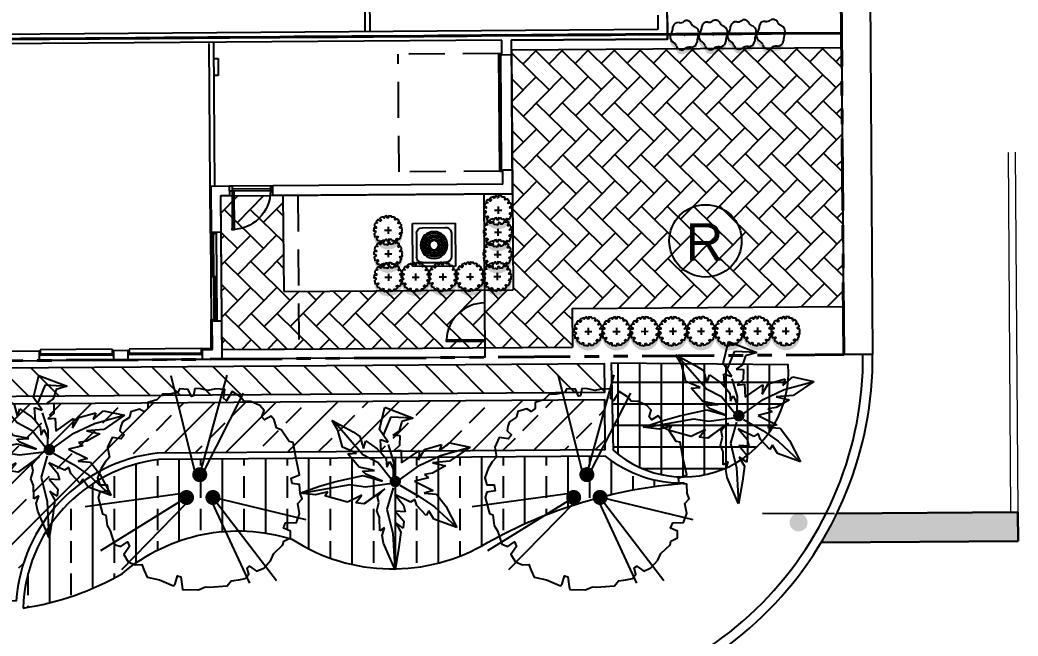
# Model space of a CAD drawing. Header units: feet. Extents: x 919634 to 928945, y 707022 to 708026.
# Drawn here: x 920141.9 to 920211.2, y 707087.6 to 707130.3 of the extents above; entities that cross this region are included whole.
import ezdxf
from ezdxf.enums import TextEntityAlignment as Align

# ---------------------------------------------------------------- set-up
doc = ezdxf.new("R2010")
doc.units = ezdxf.units.FT
doc.header["$LTSCALE"] = 20
doc.header["$MEASUREMENT"] = 0
doc.linetypes.add('Site Plan$0$HIDDEN2', pattern=[0.1875, 0.125, -0.0625])
doc.linetypes.add('Site Plan$0$PHANTOM2', pattern=[1.25, 0.625, -0.125, 0.125, -0.125, 0.125, -0.125])
for name, color, linetype in [('-u-site-xref', 7, 'Continuous'), ('LK-TREE-013M', 6, 'Continuous'), ('LK-TREE-025M', 2, 'Continuous'), ('LK-TREE-035M', 123, 'Continuous'), ('LK-TREE-050M', 2, 'Continuous'), ('LK-TREE-TRNK', 32, 'Continuous'), ('LP-PATT-SHAR', 4, 'Continuous'), ('LP-SHAR-BRDR-CONT', 123, 'Continuous'), ('LP-TREE', 15, 'Continuous'), ('Site Plan$0$-u-site-bldg_interior', 252, 'Continuous'), ('Site Plan$0$-u-site-fence', 4, 'Site Plan$0$FENCELINE1'), ('Site Plan$0$A-DOOR-EXT_WINDOWS', 253, 'Continuous'), ('Site Plan$0$A-HVAC-EXT', 253, 'Continuous'), ('Site Plan$0$SP-BLDG-ROOF ABOVE', 4, 'Site Plan$0$HIDDEN2'), ('Site Plan$0$SP-LOT PAVERS', 254, 'Continuous'), ('Site Plan$0$SP-PARKING DESIGNATION', 254, 'Continuous'), ('Site Plan$0$SP-SIGNAGE', 4, 'Continuous'), ('x-RL TH7-LP Block$0$LK-SHRB-035M', 253, 'Continuous'), ('x-RL TH7-LP Block$0$LK-SHRB-TRNK', 253, 'Continuous'), ('x-RL TH7-LP Block$0$LP-SHRB', 253, 'Continuous')]:
    doc.layers.add(name, color=color, linetype=linetype)
for name, color, linetype, lineweight in [('Site Plan$0$SP-CURB', 3, 'Continuous', 25), ('Site Plan$0$SP-LOT LINES', 252, 'Site Plan$0$PHANTOM2', 40), ('Site Plan$0$SP-PAVEMENT MARKINGS', 252, 'Continuous', 30), ('Site Plan$0$SP-PAVEMENT MARKINGS-YELLOW', 252, 'Continuous', 18), ('Site Plan$0$SP-SIDEWALK', 2, 'Continuous', 25), ('SP-BUILDING-FOOTPRINT', 1, 'Continuous', 25)]:
    doc.layers.add(name, color=color, linetype=linetype, lineweight=lineweight)
doc.layers.add('x-RL TH7-LP Block$0$LK-SHRB-SHAD', color=253, linetype='Continuous', plot=False)
doc.layers.get('-u-site-xref').off()
doc.styles.add('Site Plan$0$ARIAL', font='arial.ttf')
doc.linetypes.add('Site Plan$0$FENCELINE1', pattern='A,0.25,-0.1,[133,ltypeshp.shx,S=0.1,R=0,X=-0.1,Y=0],-0.1,1', length=1.45)

# ---------------------------------------------------------------- blocks, each defined once
blk = doc.blocks.new('Site Plan$0$DR1H902')
for p, q in [((-0.5, 0), (-0.5, 1)), ((-0.5, 1), (-0.45, 1)), ((-0.45, 0), (-0.45, 1)), ((-0.5, 0), (-0.45, 0))]:
    blk.add_line(p, q)
blk.add_arc((-0.5, 0), 1, 0, 91.707)
blk = doc.blocks.new('Site Plan$0$A$C11AE1C12')
at = {"layer": 'Site Plan$0$A-HVAC-EXT'}
for p, q in [((44, 44.5), (0, 44.5)), ((0, 44.5), (0, 0)), ((44, 0), (44, 44.5)), ((4, 34), (4, 10)), ((34, 40), (10, 40)), ((18.6, 25.4), (11.5, 32.5)), ((25.4, 25.4), (32.5, 32.5)), ((40, 34), (40, 10)), ((11.5, 11.5), (18.6, 18.6)), ((32.5, 11.5), (25.4, 18.6)), ((0, 0), (44, 0)), ((34, 4), (10, 4))]:
    blk.add_line(p, q, dxfattribs=at)
for radius in [13.8, 11.8, 9.81, 7.81, 5.81, 4.81]:
    blk.add_circle((22, 22), radius, dxfattribs=at)
for centre, start, end in [((10, 34), 90, 180), ((34, 34), 0, 90), ((10, 10), 180, 270), ((34, 10), 270, 0)]:
    blk.add_arc(centre, 6, start, end, dxfattribs=at)
blk = doc.blocks.new('Site Plan$0$A$C05C92244')
at = {"layer": 'Site Plan$0$A-DOOR-EXT_WINDOWS'}
blk.add_lwpolyline([(32, 32.05), (32, 0.04), (30.4, 0.04), (30.4, 32.05)], close=True, dxfattribs=at)
blk.add_arc((32.08, 32.08), 32.08, 180.05734, 267.00506, dxfattribs=at)
blk = doc.blocks.new('Site Plan')
at = {"layer": 'Site Plan$0$SP-LOT PAVERS'}
h = blk.add_hatch(dxfattribs=at)
h.set_pattern_fill('AR-HBONE', color=256, scale=0.32, angle=-89.58178215)
h.paths.add_polyline_path([(920176.192, 707111.595), (920176.07, 707128.261), (920198.986, 707128.428), (920199.118, 707110.429), (920180.277, 707110.291), (920180.297, 707107.625), (920155.972, 707107.447), (920155.894, 707118.113), (920160.224, 707118.145), (920160.276, 707111.479)])
at = {"layer": 'Site Plan$0$SP-PAVEMENT MARKINGS'}
h = blk.add_hatch(color=256, dxfattribs=at)
h.dxf.hatch_style = 1
edge = h.paths.add_edge_path()
edge.add_line((920211.224, 707096.146), (920198.655, 707096.054))
edge.add_arc((920176.143, 707106.926), 25, 329.0269, 334.2222, ccw=False)
edge.add_line((920197.578, 707094.06), (920211.237, 707094.16))
edge.add_line((920211.237, 707094.16), (920211.224, 707096.146))
at = {"layer": 'Site Plan$0$SP-SIGNAGE'}
h = blk.add_hatch(color=256, dxfattribs=at)
edge = h.paths.add_edge_path()
edge.add_arc((920195.998, 707095.443), 0.625, 539.83436, 899.83436)
at = {"layer": 'Site Plan$0$-u-site-bldg_interior'}
for p, q in [((920165.797, 707142.77), (920165.894, 707129.603)), ((920166.154, 707139.522), (920166.227, 707129.522)), ((920186.22, 707130.668), (920186.227, 707129.668)), ((920186.886, 707130.673), (920186.894, 707129.673)), ((920186.227, 707129.668), (920127.312, 707129.238)), ((920186.894, 707129.673), (920186.898, 707129.007)), ((920175.399, 707128.923), (920122.317, 707128.535)), ((920155.163, 707115.525), (920155.067, 707128.691)), ((920155.472, 707118.777), (920155.399, 707128.777)), ((920175.406, 707127.923), (920175.399, 707128.923)), ((920186.898, 707129.007), (920176.065, 707128.928)), ((920176.073, 707127.928), (920176.065, 707128.928)), ((920175.257, 707119.838), (920175.197, 707128.005)), ((920175.197, 707128.005), (920175.322, 707128.005)), ((920175.382, 707119.839), (920175.322, 707128.005)), ((920175.406, 707127.923), (920176.073, 707127.928)), ((920155.408, 707127.646), (920155.699, 707127.648)), ((920155.416, 707126.479), (920155.408, 707127.646)), ((920155.699, 707127.648), (920155.708, 707126.481)), ((920155.708, 707126.481), (920155.416, 707126.479)), ((920175.257, 707119.838), (920175.382, 707119.839)), ((920175.464, 707119.923), (920176.131, 707119.928)), ((920175.472, 707118.923), (920175.464, 707119.923)), ((920176.143, 707118.261), (920176.131, 707119.928)), ((920175.472, 707118.923), (920159.496, 707118.806)), ((920156.495, 707118.784), (920155.222, 707118.775)), ((920155.245, 707115.609), (920155.222, 707118.775)), ((920159.496, 707118.806), (920156.495, 707118.784)), ((920156.662, 707118.786), (920156.495, 707118.784)), ((920156.5, 707118.118), (920156.495, 707118.784)), ((920156.664, 707118.452), (920156.498, 707118.451)), ((920156.662, 707118.786), (920156.664, 707118.452)), ((920159.331, 707118.597), (920156.664, 707118.577)), ((920159.331, 707118.472), (920156.664, 707118.452)), ((920159.329, 707118.805), (920159.496, 707118.807)), ((920159.329, 707118.805), (920159.331, 707118.472)), ((920159.331, 707118.472), (920159.498, 707118.473)), ((920159.501, 707118.14), (920159.496, 707118.806)), ((920176.143, 707118.261), (920159.501, 707118.14)), ((920156.5, 707118.118), (920155.894, 707118.113)), ((920155.912, 707115.613), (920155.894, 707118.113)), ((920155.163, 707115.525), (920155.579, 707115.528)), ((920155.163, 707115.525), (920155.207, 707109.525)), ((920155.246, 707112.65), (920155.225, 707115.525)), ((920155.245, 707115.609), (920155.912, 707115.613)), ((920155.414, 707109.651), (920155.371, 707115.526)), ((920155.579, 707115.611), (920155.579, 707115.528)), ((920155.623, 707109.528), (920155.579, 707115.528)), ((920155.957, 707109.447), (920155.912, 707115.613)), ((920155.561, 707109.525), (920155.54, 707112.402)), ((920155.207, 707109.525), (920155.623, 707109.528)), ((920155.221, 707107.525), (920155.207, 707109.525)), ((920155.29, 707109.442), (920155.957, 707109.447)), ((920155.305, 707107.442), (920155.29, 707109.442)), ((920155.624, 707109.444), (920155.623, 707109.528)), ((920155.977, 707106.78), (920155.957, 707109.447)), ((920127.868, 707107.242), (920143.264, 707107.354)), ((920143.264, 707107.354), (920143.268, 707106.688)), ((920148.346, 707107.475), (920143.346, 707107.438)), ((920143.346, 707107.438), (920143.349, 707107.025)), ((920148.348, 707107.154), (920143.351, 707107.118)), ((920148.346, 707107.475), (920148.349, 707107.062)), ((920148.43, 707107.392), (920149.43, 707107.399)), ((920148.43, 707107.392), (920148.435, 707106.725)), ((920149.43, 707107.399), (920149.435, 707106.733)), ((920154.513, 707107.52), (920149.513, 707107.483)), ((920149.513, 707107.483), (920149.516, 707107.07)), ((920154.515, 707107.199), (920149.517, 707107.163)), ((920154.513, 707107.52), (920155.221, 707107.525)), ((920154.513, 707107.52), (920154.516, 707107.107)), ((920154.597, 707107.437), (920155.305, 707107.442)), ((920154.597, 707107.437), (920154.601, 707106.77)), ((920127.873, 707106.575), (920143.268, 707106.688)), ((920143.266, 707107.024), (920143.349, 707107.025)), ((920148.435, 707106.725), (920143.268, 707106.688)), ((920148.349, 707107.062), (920143.351, 707107.025)), ((920148.349, 707107.062), (920148.432, 707107.062)), ((920148.435, 707106.725), (920149.435, 707106.733)), ((920149.432, 707107.069), (920149.516, 707107.07)), ((920154.601, 707106.77), (920149.435, 707106.733)), ((920154.516, 707107.107), (920149.518, 707107.07)), ((920154.516, 707107.107), (920154.599, 707107.107)), ((920154.601, 707106.77), (920155.977, 707106.78))]:
    blk.add_line(p, q, dxfattribs=at)
for points in [[(920155.226, 707115.4), (920155.225, 707115.525), (920155.371, 707115.526), (920155.372, 707115.401)], [(920155.32, 707115.442), (920155.34, 707112.609), (920155.299, 707112.609), (920155.278, 707115.442)], [(920155.246, 707112.65), (920155.247, 707112.525), (920155.393, 707112.526), (920155.392, 707112.651)], [(920155.394, 707112.401), (920155.393, 707112.526), (920155.539, 707112.527), (920155.54, 707112.402)], [(920155.487, 707112.444), (920155.508, 707109.61), (920155.466, 707109.61), (920155.446, 707112.443)], [(920155.414, 707109.651), (920155.415, 707109.526), (920155.561, 707109.527), (920155.56, 707109.652)]]:
    blk.add_lwpolyline(points, close=True, dxfattribs=at)
at = {"layer": 'Site Plan$0$-u-site-fence', "ltscale": 0.15}
blk.add_lwpolyline([(920174.143, 707118.244), (920174.226, 707106.914), (920155.977, 707106.78)], dxfattribs=at)
at = {"layer": 'Site Plan$0$SP-BLDG-ROOF ABOVE'}
for p, q in [((920175.197, 707128.005), (920168.197, 707127.953)), ((920168.257, 707119.787), (920168.197, 707127.953)), ((920175.257, 707119.838), (920168.257, 707119.787))]:
    blk.add_line(p, q, dxfattribs=at)
blk.add_lwpolyline([(920161.227, 707118.152), (920161.31, 707106.819), (920155.977, 707106.78)], dxfattribs=at)
at = {"layer": 'Site Plan$0$SP-CURB'}
for p, q in [((920197.409, 707344.522), (920199.142, 707107.094)), ((920199.409, 707344.536), (920201.142, 707107.109)), ((920201.142, 707107.109), (920199.142, 707107.094))]:
    blk.add_line(p, q, dxfattribs=at)
for radius in [24.33, 25]:
    blk.add_arc((920176.143, 707106.926), radius, 270.35915, 0.41822, dxfattribs=at)
at = {"layer": 'Site Plan$0$SP-LOT LINES', "ltscale": 0.4}
for points in [[(920104.821, 707150.742), (920104.982, 707128.742), (920198.979, 707129.428), (920198.818, 707151.428)], [(920104.982, 707128.742), (920105.145, 707106.409), (920199.142, 707107.095), (920198.979, 707129.428)]]:
    blk.add_lwpolyline(points, close=True, dxfattribs=at)
at = {"layer": 'Site Plan$0$SP-PARKING DESIGNATION'}
blk.add_circle((920189.535, 707114.996), 2.511, dxfattribs=at)
at = {"layer": 'Site Plan$0$SP-PAVEMENT MARKINGS'}
for p, q in [((920198.661, 707096.067), (920211.222, 707096.146)), ((920211.222, 707096.146), (920211.237, 707094.146)), ((920197.578, 707094.06), (920211.237, 707094.146))]:
    blk.add_line(p, q, dxfattribs=at)
at = {"layer": 'Site Plan$0$SP-PAVEMENT MARKINGS-YELLOW'}
for p, q in [((920210.54, 707121.141), (920210.722, 707096.142)), ((920211.04, 707121.145), (920211.222, 707096.146))]:
    blk.add_line(p, q, dxfattribs=at)
at = {"layer": 'Site Plan$0$SP-SIDEWALK'}
for p, q in [((920176.07, 707128.261), (920198.986, 707128.428)), ((920176.07, 707128.261), (920176.192, 707111.595)), ((920198.986, 707128.428), (920199.117, 707110.595)), ((920160.272, 707111.479), (920160.224, 707118.145)), ((920160.276, 707111.479), (920176.192, 707111.595)), ((920180.277, 707110.289), (920199.118, 707110.429)), ((920180.277, 707110.289), (920180.297, 707107.625)), ((920155.972, 707107.447), (920180.297, 707107.625)), ((920155.972, 707107.447), (920160.305, 707107.479))]:
    blk.add_line(p, q, dxfattribs=at)
at = {"layer": 'Site Plan$0$SP-SIGNAGE'}
blk.add_line((920193.502, 707096.076), (920198.497, 707096.061), dxfattribs=at)
at = {"layer": 'Site Plan$0$-u-site-bldg_interior', "extrusion": (0, 0, -1), "xscale": 2.666990255305791, "yscale": 2.666990255305791, "zscale": -7.111974014148773, "rotation": 179.5817821507566}
blk.add_blockref('Site Plan$0$DR1H902', (-920157.998, 707118.462), dxfattribs=at)
at = {"layer": 'Site Plan$0$-u-site-fence', "xscale": 0.08333333333333333, "yscale": 0.08333333333333333, "zscale": 0.08333333333333333, "rotation": 270.4182178492434}
blk.add_blockref('Site Plan$0$A$C05C92244', (920171.528, 707110.664), dxfattribs=at)
at = {"layer": 'Site Plan$0$A-HVAC-EXT', "extrusion": (0, 0, -1), "xscale": 0.06735359270068553, "yscale": 0.06735359270068553, "zscale": -0.06735359270068553, "rotation": 359.5817821507566}
blk.add_blockref('Site Plan$0$A$C11AE1C12', (-920172.18, 707113.232), dxfattribs=at)
at = {"layer": 'Site Plan$0$SP-PARKING DESIGNATION', "style": 'Site Plan$0$ARIAL'}
blk.add_text('R', height=2.6, dxfattribs=at).set_placement((920189.467, 707113.617, 0), align=Align.CENTER)
blk = doc.blocks.new('x-RL TH7-LP Block$0$SHRUB-LRG-241')
at = {"layer": 'x-RL TH7-LP Block$0$LK-SHRB-SHAD'}
blk.add_hatch(color=256, dxfattribs=at).paths.add_polyline_path([(0.079, 0.498), (0.186, 0.506), (0.301, 0.491), (0.399, 0.446), (0.521, 0.367), (0.616, 0.243), (0.662, 0.107), (0.677, -0.052), (0.629, -0.217), (0.545, -0.339), (0.429, -0.437), (0.329, -0.482), (0.208, -0.508), (0.129, -0.51), (0.06, -0.5), (0.151, -0.489), (0.16, -0.467), (0.238, -0.458), (0.251, -0.432), (0.242, -0.402), (0.258, -0.404), (0.292, -0.419), (0.327, -0.395), (0.364, -0.354), (0.382, -0.321), (0.423, -0.278), (0.434, -0.256), (0.466, -0.245), (0.458, -0.215), (0.432, -0.198), (0.436, -0.187), (0.488, -0.174), (0.497, -0.141), (0.492, -0.078), (0.516, -0.052), (0.506, -0.017), (0.506, 0.026), (0.464, 0.026), (0.464, 0.046), (0.51, 0.063), (0.486, 0.148), (0.473, 0.237), (0.445, 0.239), (0.416, 0.293), (0.384, 0.3), (0.36, 0.369), (0.325, 0.35), (0.316, 0.361), (0.329, 0.391), (0.273, 0.433), (0.223, 0.437), (0.197, 0.463), (0.162, 0.476), (0.134, 0.437), (0.121, 0.452), (0.129, 0.498)])
at = {"layer": 'x-RL TH7-LP Block$0$LK-SHRB-035M'}
blk.add_lwpolyline([(-0.025, 0.499), (-0.082, 0.489), (-0.082, 0.489), (-0.082, 0.489), (-0.074, 0.425), (-0.099, 0.408), (-0.154, 0.47), (-0.187, 0.47), (-0.216, 0.442), (-0.26, 0.429), (-0.231, 0.359), (-0.26, 0.356), (-0.314, 0.393), (-0.345, 0.383), (-0.352, 0.354), (-0.387, 0.332), (-0.395, 0.31), (-0.38, 0.288), (-0.363, 0.251), (-0.403, 0.236), (-0.439, 0.253), (-0.461, 0.205), (-0.456, 0.156), (-0.461, 0.129), (-0.5, 0.121), (-0.503, 0.085), (-0.513, 0.024), (-0.442, 0.019), (-0.439, -0.025), (-0.478, -0.033), (-0.509, -0.047), (-0.503, -0.087), (-0.429, -0.14), (-0.481, -0.172), (-0.461, -0.211), (-0.449, -0.258), (-0.412, -0.292), (-0.371, -0.236), (-0.324, -0.27), (-0.366, -0.331), (-0.371, -0.368), (-0.351, -0.388), (-0.307, -0.417), (-0.26, -0.368), (-0.243, -0.459), (-0.221, -0.473), (-0.158, -0.481), (-0.136, -0.466), (-0.123, -0.42), (-0.079, -0.42), (-0.082, -0.498), (-0.042, -0.508), (0.014, -0.51), (0.019, -0.454), (0.07, -0.429), (0.122, -0.495), (0.161, -0.481), (0.207, -0.481), (0.232, -0.473), (0.22, -0.415), (0.212, -0.366), (0.247, -0.349), (0.3, -0.412), (0.319, -0.399), (0.352, -0.388), (0.364, -0.319), (0.408, -0.307), (0.42, -0.266), (0.453, -0.248), (0.438, -0.229), (0.401, -0.209), (0.406, -0.167), (0.483, -0.171), (0.499, -0.128), (0.49, -0.077), (0.512, -0.053), (0.501, -0.025), (0.494, 0.009), (0.425, 0.016), (0.433, 0.063), (0.487, 0.075), (0.481, 0.146), (0.46, 0.188), (0.418, 0.205), (0.423, 0.273), (0.369, 0.33), (0.322, 0.276), (0.322, 0.276), (0.291, 0.315), (0.291, 0.315), (0.321, 0.389), (0.299, 0.413), (0.255, 0.433), (0.22, 0.435), (0.203, 0.457), (0.166, 0.469), (0.139, 0.403), (0.097, 0.42), (0.095, 0.494), (0.078, 0.497), (0.041, 0.488), (0.003, 0.497)], close=True, dxfattribs=at)
at = {"layer": 'x-RL TH7-LP Block$0$LK-SHRB-TRNK'}
for p, q in [((-0.125, 0), (0.125, 0)), ((0, -0.125), (0, 0.125))]:
    blk.add_line(p, q, dxfattribs=at)
blk = doc.blocks.new('x-RL TH7-LP Block$0$SHRUB-LRG-003')
at = {"layer": 'x-RL TH7-LP Block$0$LK-SHRB-SHAD'}
blk.add_hatch(color=256, dxfattribs=at).paths.add_polyline_path([(0.582, 0.329), (0.547, 0.38), (0.489, 0.43), (0.401, 0.452), (0.321, 0.454), (0.286, 0.459), (0.256, 0.469), (0.249, 0.472), (0.189, 0.487), (0.159, 0.507), (0.119, 0.512), (0.102, 0.514), (0.072, 0.514), (0.007, 0.502), (0.083, 0.473, 0.064865), (0.248, 0.453, -0.006063), (0.253, 0.452), (0.256, 0.452), (0.259, 0.451, -0.129877), (0.359, 0.401), (0.368, 0.395), (0.413, 0.343), (0.418, 0.317, -0.111102), (0.432, 0.222, 0.003609), (0.432, 0.217), (0.442, 0.112, 0.012019), (0.446, 0.097), (0.483, 0.029), (0.497, 0.001, 0.007064), (0.503, -0.006, -0.048801), (0.518, -0.04), (0.525, -0.053), (0.525, -0.065, -0.097938), (0.525, -0.14), (0.525, -0.158), (0.516, -0.172, -0.107658), (0.471, -0.24), (0.458, -0.26), (0.371, -0.292), (0.269, -0.367), (0.214, -0.451), (0.144, -0.501), (0.186, -0.511), (0.259, -0.506), (0.345, -0.476), (0.411, -0.404), (0.5, -0.312), (0.607, -0.262), (0.662, -0.202), (0.685, -0.106), (0.672, -0.018), (0.627, 0.061), (0.605, 0.166), (0.597, 0.263)])
at = {"layer": 'x-RL TH7-LP Block$0$LK-SHRB-035M'}
for centre, radius, start, end in [((-0.487, 0.427), 0.191, 291.9961, 339.2866), ((-0.084, 0.274), 0.241, 69.6603, 159.1137), ((0.242, 1.096), 0.643, 247.9485, 270.591), ((0.214, 0.237), 0.219, 356.1089, 80.9259), ((-0.344, 0.086), 0.18, 113.509, 209.6004), ((0.747, 0.194), 0.316, 175.0254, 219.3558), ((-0.658, -0.144), 0.211, 348.5774, 41.8886), ((-0.265, -0.22), 0.189, 169.6437, 258.5101), ((0.586, -0.664), 0.429, 119.013, 149.3179), ((0.337, -0.102), 0.192, 283.2701, 30.1865), ((-0.277, -0.749), 0.345, 48.5313, 94.3414), ((0.054, -0.29), 0.225, 242.861, 316.3019)]:
    blk.add_arc(centre, radius, start, end, dxfattribs=at)
at = {"layer": 'x-RL TH7-LP Block$0$LK-SHRB-TRNK', "const_width": 0.0375}
blk.add_lwpolyline([(-0.019, 0, 1), (0.019, 0, 1)], format="xyb", close=True, dxfattribs=at)
blk = doc.blocks.new('x-RL TH7-LP Block', base_point=(1241.699, 168.171))
at = {"layer": 'x-RL TH7-LP Block$0$LP-SHRB'}
for name, p, xscale, yscale, zscale in [('x-RL TH7-LP Block$0$SHRUB-LRG-241', (1394.665, 258.214), 1.966899649314303, 1.966899649314303, 2.185089498506832), ('x-RL TH7-LP Block$0$SHRUB-LRG-003', (1374.029, 257.316), 1.941173180313067, 1.941173180313067, 1.941173180313067), ('x-RL TH7-LP Block$0$SHRUB-LRG-241', (1394.655, 256.256), 1.966899649314303, 1.966899649314303, 1.966899649314303), ('x-RL TH7-LP Block$0$SHRUB-LRG-003', (1374.043, 255.316), 1.941173180313067, 1.941173180313067, 1.941173180313067), ('x-RL TH7-LP Block$0$SHRUB-LRG-241', (1394.645, 254.297), 1.966899649314303, 1.966899649314303, 1.966899649314303), ('x-RL TH7-LP Block$0$SHRUB-LRG-003', (1374.056, 253.316), 1.941173180313067, 1.941173180313067, 1.941173180313067), ('x-RL TH7-LP Block$0$SHRUB-LRG-241', (1394.634, 252.339), 1.966899649314303, 1.966899649314303, 1.966899649314303), ('x-RL TH7-LP Block$0$SHRUB-LRG-003', (1374.07, 251.316), 1.941173180313067, 1.941173180313067, 2.426466475391333), ('x-RL TH7-LP Block$0$SHRUB-LRG-241', (1394.624, 250.38), 1.966899649314303, 1.966899649314303, 1.966899649314303), ('x-RL TH7-LP Block$0$SHRUB-LRG-241', (1394.613, 248.422), 1.966899649314303, 1.966899649314303, 1.966899649314303), ('x-RL TH7-LP Block$0$SHRUB-LRG-241', (1394.603, 246.463), 1.966899649314303, 1.966899649314303, 1.966899649314303), ('x-RL TH7-LP Block$0$SHRUB-LRG-241', (1394.592, 244.505), 1.966899649314303, 1.966899649314303, 1.966899649314303), ('x-RL TH7-LP Block$0$SHRUB-LRG-241', (1386.131, 238.308), 1.966899649314303, 1.966899649314303, 2.185089498506832), ('x-RL TH7-LP Block$0$SHRUB-LRG-241', (1387.666, 238.276), 1.966899649314303, 1.966899649314303, 1.966899649314303), ('x-RL TH7-LP Block$0$SHRUB-LRG-241', (1389.201, 238.243), 1.966899649314303, 1.966899649314303, 1.966899649314303), ('x-RL TH7-LP Block$0$SHRUB-LRG-241', (1390.736, 238.21), 1.966899649314303, 1.966899649314303, 1.966899649314303), ('x-RL TH7-LP Block$0$SHRUB-LRG-241', (1390.736, 236.321), 1.966899649314303, 1.966899649314303, 1.966899649314303), ('x-RL TH7-LP Block$0$SHRUB-LRG-241', (1390.736, 234.432), 1.966899649314303, 1.966899649314303, 1.966899649314303), ('x-RL TH7-LP Block$0$SHRUB-LRG-241', (1390.736, 232.543), 1.966899649314303, 1.966899649314303, 1.966899649314303), ('x-RL TH7-LP Block$0$SHRUB-LRG-241', (1387.473, 230.654), 1.966899649314303, 1.966899649314303, 1.966899649314303), ('x-RL TH7-LP Block$0$SHRUB-LRG-241', (1389.105, 230.654), 1.966899649314303, 1.966899649314303, 1.966899649314303), ('x-RL TH7-LP Block$0$SHRUB-LRG-241', (1390.736, 230.654), 1.966899649314303, 1.966899649314303, 1.966899649314303)]:
    blk.add_blockref(name, p, dxfattribs=dict(at, xscale=xscale, yscale=yscale, zscale=zscale))
blk = doc.blocks.new('TREE-DCID-208')
at = {"layer": 'LK-TREE-013M'}
for p, q in [((0.0022, 0.0753), (0.1385, 0.5736)), ((-0.0836, -0.0191), (-0.5704, -0.086)), ((0.0681, -0.0388), (0.3865, -0.4537))]:
    blk.add_line(p, q, dxfattribs=at)
at = {"layer": 'LK-TREE-025M'}
for p, q in [((0.0169, 0.0819), (0.2216, 0.4828)), ((-0.0636, -0.0388), (-0.4941, -0.3051)), ((0.0698, -0.0372), (0.5329, -0.1486))]:
    blk.add_line(p, q, dxfattribs=at)
at = {"layer": 'LK-TREE-035M'}
for p, q in [((-0.0201, 0.0868), (-0.1399, 0.5698)), ((-0.0633, -0.0679), (-0.3887, -0.4)), ((0.0644, -0.0647), (0.2503, -0.4676))]:
    blk.add_line(p, q, dxfattribs=at)
at = {"layer": 'LK-TREE-050M'}
blk.add_lwpolyline([(-0.0222, 0.5063), (-0.0288, 0.4691), (-0.0397, 0.4669), (-0.0551, 0.502), (-0.0989, 0.5041), (-0.1076, 0.4866), (-0.1515, 0.4779), (-0.1843, 0.4779), (-0.2128, 0.4494), (-0.2566, 0.4363), (-0.2566, 0.4056), (-0.2764, 0.3903), (-0.2983, 0.4034), (-0.3421, 0.3903), (-0.3487, 0.3618), (-0.3837, 0.3399), (-0.3925, 0.318), (-0.3969, 0.2939), (-0.375, 0.2742), (-0.3903, 0.2545), (-0.4363, 0.2611), (-0.4582, 0.2129), (-0.4495, 0.1625), (-0.4714, 0.1384), (-0.4911, 0.1056), (-0.5086, 0.0596), (-0.4977, 0.0246), (-0.4604, 0.0246), (-0.456, -0.0061), (-0.4977, -0.0126), (-0.5064, -0.0389), (-0.4845, -0.1199), (-0.467, -0.1265), (-0.4604, -0.1791), (-0.4451, -0.2054), (-0.4232, -0.2732), (-0.3925, -0.2842), (-0.3596, -0.2601), (-0.3487, -0.2842), (-0.3772, -0.3236), (-0.3552, -0.3608), (-0.3202, -0.3762), (-0.2873, -0.374), (-0.2764, -0.4046), (-0.261, -0.4375), (-0.1997, -0.4506), (-0.1296, -0.4813), (-0.1208, -0.4703), (-0.1098, -0.4309), (-0.0923, -0.4353), (-0.0857, -0.4835), (-0.0835, -0.4988), (-0.0047, -0.501), (0.0304, -0.4856), (0.0501, -0.4878), (0.1399, -0.4813), (0.1597, -0.455), (0.1969, -0.4506), (0.2298, -0.444), (0.2473, -0.4221), (0.2385, -0.3915), (0.2517, -0.3827), (0.2867, -0.4068), (0.3218, -0.3915), (0.3569, -0.3521), (0.3722, -0.3192), (0.4182, -0.2754), (0.4226, -0.2579), (0.4555, -0.2404), (0.4555, -0.2075), (0.4204, -0.1922), (0.4314, -0.1659), (0.4861, -0.1637), (0.5015, -0.1199), (0.4927, -0.0696), (0.5146, -0.0455), (0.5037, -0.017), (0.5015, 0.0268), (0.4642, 0.0311), (0.4598, 0.0574), (0.5015, 0.0749), (0.4839, 0.1538), (0.4686, 0.237), (0.4489, 0.2414), (0.4116, 0.2983), (0.3853, 0.3092), (0.3744, 0.3487), (0.3591, 0.3684), (0.3262, 0.3487), (0.313, 0.364), (0.324, 0.3968), (0.3021, 0.4209), (0.2583, 0.4406), (0.2232, 0.4428), (0.2057, 0.4647), (0.164, 0.491), (0.1356, 0.445), (0.1202, 0.4582), (0.1268, 0.502), (0.0808, 0.5041), (0.0435, 0.4954), (0.0063, 0.5041)], close=True, dxfattribs=at)
at = {"layer": 'LK-TREE-TRNK', "const_width": 0.0375}
for points in [[(-0.0165, 0.0753, 1), (0.021, 0.0753, 1)], [(-0.0824, -0.0388, 1), (-0.0449, -0.0388, 1)], [(0.0493, -0.0388, 1), (0.0868, -0.0388, 1)]]:
    blk.add_lwpolyline(points, format="xyb", close=True, dxfattribs=at)
blk = doc.blocks.new('TREE-PALM-011')
at = {"layer": 'LK-TREE-013M'}
for p, q in [((-0.0261, 0.4252), (0.1153, 0.4174)), ((-0.2121, 0.1753), (-0.3954, 0.3845)), ((0.2967, 0.1718), (0.4747, 0.2212)), ((0.1607, 0.1073), (0.2967, 0.1718)), ((-0.2975, -0.0217), (-0.6068, -0.0762)), ((-0.0543, -0.181), (-0.0152, -0.3417)), ((0.258, -0.1672), (0.3993, -0.2977)), ((-0.0152, -0.3417), (-0.0032, -0.568))]:
    blk.add_line(p, q, dxfattribs=at)
at = {"layer": 'LK-TREE-025M'}
for p, q in [((-0.1033, 0.3421), (-0.0687, 0.4875)), ((-0.3761, 0.3367), (-0.4139, 0.4001)), ((-0.4139, 0.4001), (-0.2769, 0.3263)), ((-0.0762, 0.3034), (-0.0261, 0.4252)), ((-0.3471, 0.2251), (-0.3761, 0.3367)), ((-0.047, 0.2582), (-0.1033, 0.3421)), ((-0.2769, 0.3263), (-0.2322, 0.2963)), ((-0.2091, 0.2161), (-0.1931, 0.2677)), ((-0.0978, 0.2759), (-0.047, 0.2582)), ((-0.0915, 0.1886), (-0.0978, 0.2759)), ((-0.0087, 0.1267), (-0.0444, 0.2422)), ((0.042, 0.122), (0.1582, 0.2038)), ((0.1522, 0.1428), (0.1928, 0.2106)), ((0.1928, 0.2106), (0.3043, 0.2421)), ((0.288, 0.1986), (0.3557, 0.2552)), ((0.3557, 0.2552), (0.4928, 0.2251)), ((-0.3124, 0.1817), (-0.2542, 0.1854)), ((-0.2373, 0.0936), (-0.3124, 0.1817)), ((-0.1129, 0.1236), (-0.2121, 0.1753)), ((-0.0545, 0.0953), (-0.0365, 0.1314)), ((-0.2145, 0.0685), (-0.1361, 0.0729)), ((-0.1936, 0.0482), (-0.2145, 0.0685)), ((-0.0279, 0.0162), (-0.1129, 0.1236)), ((-0.0108, 0.0311), (-0.0087, 0.1267)), ((0.027, 0.0112), (0.1607, 0.1073)), ((-0.497, -0.0312), (-0.3895, 0.0001)), ((-0.3895, 0.0001), (-0.211, 0.0387)), ((-0.211, 0.0387), (-0.0843, 0.0034)), ((-0.0843, 0.0034), (-0.1936, 0.0482)), ((-0.6274, -0.0754), (-0.497, -0.0312)), ((-0.1965, -0.037), (-0.2975, -0.0217)), ((-0.0346, -0.0161), (-0.1965, -0.037)), ((-0.1164, -0.0973), (-0.0782, -0.0539)), ((-0.0145, -0.0418), (-0.0543, -0.181)), ((0.0297, -0.025), (0.1576, -0.0974)), ((-0.5234, -0.0872), (-0.6274, -0.0754)), ((-0.4616, -0.094), (-0.4422, -0.0674)), ((-0.3135, -0.1366), (-0.4616, -0.094)), ((-0.2599, -0.1396), (-0.2187, -0.0896)), ((-0.1076, -0.1408), (-0.1164, -0.0973)), ((0.0995, -0.1352), (-0.0037, -0.0861)), ((0.1416, -0.1564), (0.1281, -0.1172)), ((0.1576, -0.0974), (0.258, -0.1672)), ((-0.2078, -0.1475), (-0.2599, -0.1396)), ((-0.1212, -0.1931), (-0.1076, -0.1408)), ((-0.1035, -0.2362), (-0.1212, -0.1931)), ((0.203, -0.2223), (0.1416, -0.1564)), ((0.2541, -0.2473), (0.2206, -0.1934)), ((-0.1021, -0.3228), (-0.1035, -0.2362)), ((0.405, -0.302), (0.2541, -0.2473)), ((-0.0696, -0.3031), (-0.1021, -0.3228)), ((-0.0864, -0.3539), (-0.0696, -0.3031)), ((-0.0766, -0.4045), (-0.0864, -0.3539)), ((-0.0017, -0.5793), (-0.0766, -0.4045))]:
    blk.add_line(p, q, dxfattribs=at)
at = {"layer": 'LK-TREE-035M'}
for p, q in [((-0.0687, 0.4875), (0.1176, 0.4162)), ((0.1176, 0.4162), (0.0439, 0.3942)), ((0.0249, 0.3336), (-0.017, 0.3054)), ((-0.2322, 0.2963), (-0.2091, 0.2161)), ((-0.1931, 0.2677), (-0.1184, 0.2152)), ((-0.017, 0.3054), (0.03, 0.303)), ((-0.2542, 0.1854), (-0.3471, 0.2251)), ((-0.1184, 0.2152), (-0.0915, 0.1886)), ((0.0283, 0.2373), (-0.0102, 0.2012)), ((-0.0102, 0.2012), (0.0382, 0.2069)), ((0.1582, 0.2038), (0.1522, 0.1428)), ((0.3043, 0.2421), (0.288, 0.1986)), ((-0.0365, 0.1314), (-0.0087, 0.0702)), ((0.3567, 0.1329), (0.2444, 0.1233)), ((-0.1361, 0.0729), (-0.2373, 0.0936)), ((0.2444, 0.1233), (0.331, 0.1037)), ((0.2452, 0.0545), (0.1912, 0.0462)), ((0.1912, 0.0462), (0.2187, 0.0253)), ((-0.0679, -0.0479), (-0.2078, -0.1475)), ((-0.0782, -0.0539), (-0.2046, -0.1474)), ((0.25, -0.0595), (0.189, -0.0754)), ((-0.4422, -0.0674), (-0.5234, -0.0872)), ((-0.2187, -0.0896), (-0.3135, -0.1366)), ((-0.0037, -0.0861), (0.054, -0.1546)), ((0.1281, -0.1172), (0.0995, -0.1352)), ((0.189, -0.0754), (0.271, -0.0823)), ((-0.0005, -0.1946), (0.0553, -0.2607)), ((0.0653, -0.1988), (-0.0005, -0.1946)), ((0.2206, -0.1934), (0.203, -0.2223)), ((0.3321, -0.1619), (0.405, -0.302)), ((0.052, -0.3053), (0.003, -0.2722)), ((0.003, -0.2722), (0.0367, -0.3318)), ((0.0231, -0.4302), (-0.0017, -0.5793))]:
    blk.add_line(p, q, dxfattribs=at)
at = {"layer": 'LK-TREE-050M'}
for p, q in [((0.0439, 0.3942), (0.0249, 0.3336)), ((0.03, 0.303), (0.0283, 0.2373)), ((0.0382, 0.2069), (0.042, 0.122)), ((0.4928, 0.2251), (0.3567, 0.1329)), ((-0.0923, 0.1893), (-0.0597, 0.1491)), ((-0.0597, 0.1491), (-0.0545, 0.0953)), ((0.331, 0.1037), (0.2452, 0.0545)), ((0.2187, 0.0253), (0.1264, 0.0018)), ((0.1264, 0.0018), (0.25, -0.0595)), ((0.271, -0.0823), (0.3321, -0.1619)), ((0.054, -0.1546), (0.0653, -0.1988)), ((0.0553, -0.2607), (0.052, -0.3053)), ((0.0367, -0.3318), (0.0231, -0.4302))]:
    blk.add_line(p, q, dxfattribs=at)
at = {"layer": 'LK-TREE-TRNK', "const_width": 0.0375}
blk.add_lwpolyline([(0.0014, -0.0187, 1), (-0.0014, 0.0187, 1)], format="xyb", close=True, dxfattribs=at)

msp = doc.modelspace()

# ---------------------------------------------------------------- block references
at = {"layer": '-u-site-xref'}
msp.add_blockref('Site Plan', (0, 0), dxfattribs=at)

# ---------------------------------------------------------------- next in the draw order: hatches: boundary and pattern name
at = {"layer": 'LP-PATT-SHAR'}
h = msp.add_hatch(dxfattribs=at)
h.set_pattern_fill('ANSI31', color=256, scale=12, angle=90)
h.set_pattern_definition([(135, (920409.1452, 707333.9921), (-1.06066, -1.06066), [])])
h.paths.add_polyline_path([(920124.643, 707104.062), (920124.628, 707106.062), (920182.507, 707106.474), (920182.522, 707104.474)])
h = msp.add_hatch(dxfattribs=at)
h.set_pattern_fill('ANSI37', color=256, scale=12, angle=45)
h.set_pattern_definition([(90, (920178.9743, 707096.1891), (-1.5, 0), []), (180, (920178.9743, 707096.1891), (-1e-16, -1.5), [])])
edge = h.paths.add_edge_path()
edge.add_arc((920188.001, 707105.89), 7.292, 228.01587, 363.88956)
edge.add_line((920195.276, 707106.385), (920182.992, 707106.492))
edge.add_line((920182.992, 707106.492), (920183.124, 707100.47))
h = msp.add_hatch(dxfattribs=at)
h.set_pattern_fill('ANSI33', color=256, scale=12)
h.set_pattern_definition([(45, (920409.1468, 707331.992), (-2.12132, 2.12132), []), (45, (920411.268, 707331.992), (-2.12132, 2.12132), [1.5, -0.75])])
edge = h.paths.add_edge_path()
edge.add_line((920124.63, 707103.562), (920182.529, 707103.982))
edge.add_line((920182.529, 707103.982), (920182.554, 707100.482))
edge.add_line((920182.554, 707100.482), (920151.471, 707100.257))
edge.add_arc((920152.741, 707089.25), 11.079, 96.58147, 176.13823)
edge.add_line((920141.687, 707089.997), (920124.871, 707089.923))
edge.add_line((920124.871, 707089.923), (920124.63, 707103.562))
h = msp.add_hatch(dxfattribs=at)
h.set_pattern_fill('ANSI33', color=256, scale=12, angle=45)
h.set_pattern_definition([(90, (920135.0023, 707088.893), (-3, 0), []), (90, (920136.5023, 707090.393), (-3, 0), [1.5, -0.75])])
edge = h.paths.add_edge_path()
edge.add_arc((920139.28, 707108.85), 19.565, 278.47926, 299.95859)
edge.add_arc((920157.083, 707082.464), 12.391, 72.4859, 130.41146, ccw=False)
edge.add_arc((920167.791, 707105.051), 12.834, 237.05556, 300.9706)
edge.add_arc((920190.508, 707065.258), 32.991, 94.24853, 119.23499, ccw=False)
edge.add_arc((920187.892, 707106.537), 8.381, 230.77995, 271.17578, ccw=False)
edge.add_line((920182.593, 707100.045), (920151.596, 707099.81))
edge.add_arc((920152.849, 707089.195), 10.689, 96.73443, 178.37113)

# ---------------------------------------------------------------- next in the draw order: linework, layer by layer
at = {"layer": 'LP-SHAR-BRDR-CONT', "elevation": 0}
msp.add_lwpolyline([(920124.643, 707104.062), (920124.628, 707106.062), (920182.507, 707106.474), (920182.522, 707104.474)], close=True, dxfattribs=at)
at = {"layer": 'LP-SHAR-BRDR-CONT'}
for points in [[(920183.124, 707100.47, 0.893242), (920183.124, 707100.47, 0.673707), (920195.276, 707106.385), (920182.992, 707106.492), (920183.124, 707100.47, -0.066794)], [(920142.164, 707089.499, -0.219762), (920142.164, 707089.499), (920142.164, 707089.499, 0.104219), (920142.164, 707089.499, 0.131355), (920142.164, 707089.499, 0.450982), (920142.164, 707089.499, 0.093997), (920149.05, 707091.899, -0.258271), (920160.812, 707094.281, 0.286344), (920174.396, 707094.047, -0.109458), (920188.064, 707098.159, -0.178108), (920182.593, 707100.045), (920151.596, 707099.81, 0.372079)]]:
    msp.add_lwpolyline(points, format="xyb", close=True, dxfattribs=at)
at = {"layer": 'LP-SHAR-BRDR-CONT', "elevation": 0}
msp.add_lwpolyline([(920124.63, 707103.562), (920182.529, 707103.982), (920182.554, 707100.482), (920151.471, 707100.257, 0.361782), (920141.687, 707089.997), (920124.871, 707089.923)], format="xyb", close=True, dxfattribs=at)
at = {"layer": 'SP-BUILDING-FOOTPRINT'}
msp.add_lwpolyline([(920123.811, 707106.546), (920155.977, 707106.78), (920155.894, 707118.113), (920176.143, 707118.261), (920176.065, 707128.928), (920186.899, 707129.007), (920186.816, 707140.34), (920166.566, 707140.192), (920166.406, 707162.191), (920186.655, 707162.339), (920186.572, 707173.672)], dxfattribs=at)

# ---------------------------------------------------------------- next in the draw order: block references
at = {"layer": '-u-site-xref', "rotation": 270.3936340929644}
msp.add_blockref('x-RL TH7-LP Block', (920104.016, 707261.072, 0), dxfattribs=at)
at = {"layer": 'LP-TREE'}
for name, p, xscale, yscale, zscale in [('TREE-PALM-011', (920191.851, 707102.851), 10.57245662562439, 10.57245662562439, 10.57245662562439), ('TREE-PALM-011', (920143.983, 707100.501), 10.57245662562439, 10.57245662562439, 10.57245662562439), ('TREE-DCID-208', (920154.392, 707097.714), 13.88739792285958, 13.88739792285958, 10.46430050961437), ('TREE-DCID-208', (920181.268, 707097.718), 13.88739792285958, 13.88739792285958, 10.46430050961437), ('TREE-PALM-011', (920167.997, 707098.284), 10.57245662562439, 10.57245662562439, 10.57245662562439)]:
    msp.add_blockref(name, p, dxfattribs=dict(at, xscale=xscale, yscale=yscale, zscale=zscale))

doc.saveas('drawing.dxf')
